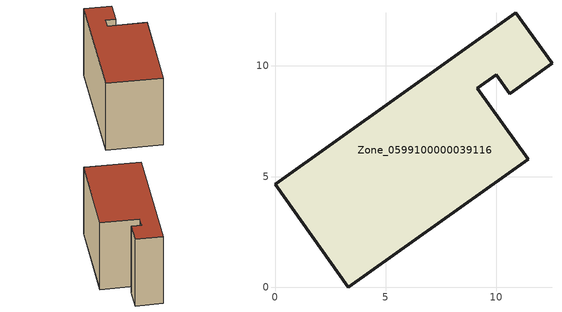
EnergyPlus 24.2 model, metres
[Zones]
Zone_0599100000039116
 floor ground (C_G): 10.88,12.4 12.51,10.12 10.6,8.75 9.99,9.6 9.13,8.99 11.43,5.78 3.32,0 0,4.65 z0
 wall outside (C_F): 3.32,0 11.43,5.78 9.13,8.99 9.99,9.6 10.6,8.75 12.51,10.12 10.88,12.4 0,4.65 3.32,0 z0:7.8
 roof outside (C_R): 12.51,10.12 10.88,12.4 0,4.65 3.32,0 11.43,5.78 9.13,8.99 9.99,9.6 10.6,8.75 z7.8
[BUILDING]
Pand.0599100000039116: North Axis=0; Terrain=City; Loads Convergence Tolerance Value=0.04; Temperature Convergence Tolerance Value=0.4; Solar Distribution=FullExterior; Maximum Number of Warmup Days=25; Minimum Number of Warmup Days=1
[Site:Location]
Rotterdam.The.Hague.AP_ZH_NLD Design_Conditions: Latitude=51.96; Longitude=4.45; Time Zone=1; Elevation=-4.5
[SITE:GROUNDTEMPERATURE:BUILDINGSURFACE]
18, 18, 18, 18, 18, 18, 18, 18, 18, 18, 18, 18
[MATERIAL] Thermal Absorptance=0.9; Solar Absorptance=0.7; Visible Absorptance=0.7
Name | Roughness | Thickness | Conductivity | Density | Specific Heat
G.TI.1975-1991 | MediumSmooth | 0.15 | 0.288461 | 540 | 1210
F.TI.1975-1991 | Rough | 0.3 | 0.230769 | 1920 | 840
R.TI.1975-1991 | MediumRough | 0.2 | 0.153846 | 1500 | 1000
[CONSTRUCTION]
C_G: G.TI.1975-1991
C_F: F.TI.1975-1991
C_R: R.TI.1975-1991
[ZONE]
Zone_0599100000039116: Type=1; Multiplier=1; Ceiling Height=Autocalculate; Volume=Autocalculate; Floor Area=autocalculate; Part of Total Floor Area=Yes
[ZONEINFILTRATION:DESIGNFLOWRATE]
Infil_Zone_0599100000039116: Zone or ZoneList or Space or SpaceList=Zone_0599100000039116; Schedule=AlwaysOn; Design Flow Rate Calculation Method=Flow/Area; Flow Rate per Floor Area=0.003; Constant Term Coefficient=1; Temperature Term Coefficient=0; Velocity Term Coefficient=0; Velocity Squared Term Coefficient=0
[HVACTEMPLATE:ZONE:IDEALLOADSAIRSYSTEM]
Zone_0599100000039116: Maximum Heating Supply Air Temperature=50; Minimum Cooling Supply Air Temperature=13; Maximum Heating Supply Air Humidity Ratio=0.0156; Minimum Cooling Supply Air Humidity Ratio=0.0077; Heating Limit=NoLimit; Cooling Limit=NoLimit; Dehumidification Control Type=ConstantSensibleHeatRatio; Cooling Sensible Heat Ratio=0.7; Dehumidification Setpoint=60; Humidification Control Type=None; Humidification Setpoint=30; Outdoor Air Method=None; Outdoor Air Flow Rate per Person=0.00944; Outdoor Air Flow Rate per Zone Floor Area=0; Outdoor Air Flow Rate per Zone=0; Demand Controlled Ventilation Type=None; Outdoor Air Economizer Type=NoEconomizer; Heat Recovery Type=None; Sensible Heat Recovery Effectiveness=0.7; Latent Heat Recovery Effectiveness=0.65
[ZONECONTROL:THERMOSTAT]
ThermostatControl_Zone_0599100000039116: Zone or ZoneList=Zone_0599100000039116; Control Type Schedule=DualSetpointControlType; Control 1=Thermostat_Zone_0599100000039116; Temperature Difference Between Cutout And Setpoint=0
[THERMOSTATSETPOINT:DUALSETPOINT]
Thermostat_Zone_0599100000039116: Heating Setpoint Temperature Schedule=HeatingSetpoint_Zone_0599100000039116; Cooling Setpoint Temperature Schedule=CoolingSetpoint_Zone_0599100000039116
[SCHEDULE:COMPACT]
HeatingSetpoint_Zone_0599100000039116: Through: 12/31, For: AllDays, Until: 24:00, 21
CoolingSetpoint_Zone_0599100000039116: Through: 12/31, For: AllDays, Until: 24:00, 24
DualSetpointControlType: Through: 12/31, For: AllDays, Until: 24:00, 4
AlwaysOn: Through: 12/31, For: AllDays, Until: 24:00, 1
